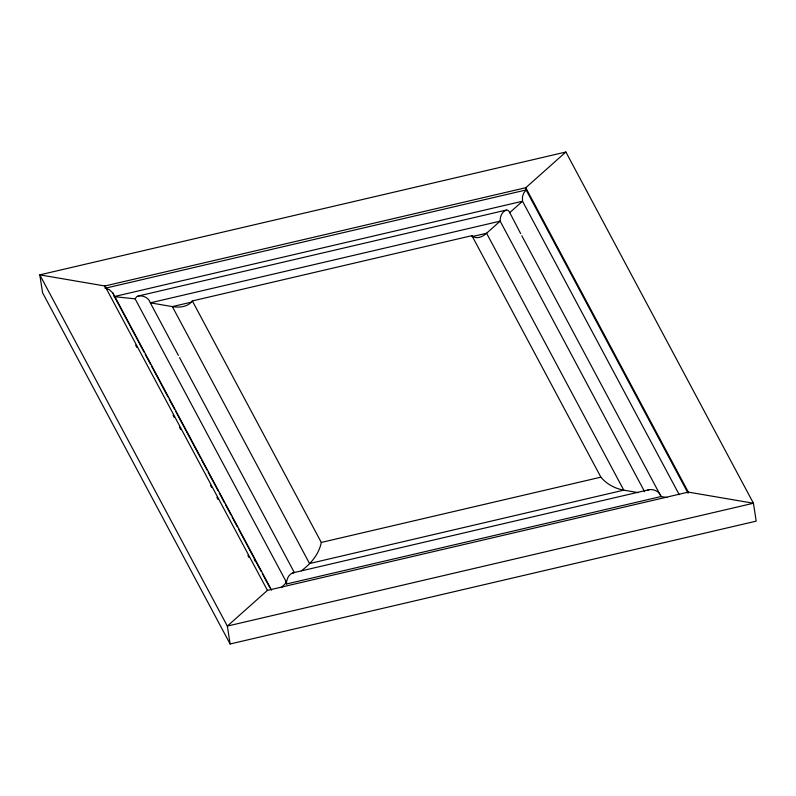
<?xml version="1.0" encoding="UTF-8"?>
<svg xmlns="http://www.w3.org/2000/svg" width="796" height="796" viewBox="0 0 796 796"><rect width="100%" height="100%" fill="white"/><g stroke="black" fill="none" stroke-linecap="round" stroke-linejoin="round"><path stroke-width="1.19" d="M520.664 233.606L509.161 211.487L507.559 210.054C502.455 210.253 499.828 216.651 500.157 221.149L486.585 233.228C482.883 236.76 476.287 239.785 471.928 235.656L192.343 300.938L321.295 542.444C318.977 554.225 310.838 563.807 301.395 570.782M281.336 587.647L286.51 582.383C286.938 578.533 288.948 574.155 292.868 572.861L648.859 489.739C653.735 488.764 659.685 491.55 661.058 496.535L286.57 583.975L286.51 582.383L135.101 298.828L136.683 296.659L138.126 296.042L506.445 210.035M192.343 300.938C187.876 307.097 179.269 307.773 172.344 306.599L150.315 302.838C148.942 297.853 143.001 295.067 138.126 296.042M565.886 152.016L525.778 187.717L104.913 285.993L39.8 274.859L42.576 292.759L230.114 643.984L756.2 521.141L753.424 503.241L565.886 152.016L39.8 274.859L227.338 626.084L230.114 643.984M509.549 212.791L522.534 201.229L522.435 196.662L523.828 192.93L526.126 189.955L525.778 187.717L688.311 492.107L753.424 503.241L227.338 626.084L267.446 590.383L688.311 492.107M647.417 490.356L648.859 489.739M267.446 590.383L104.913 285.993L105.261 288.232L526.126 189.955L688.072 493.251M191.677 302.092L172.344 306.599L309.535 563.538L623.775 490.157L638.462 492.674M472.088 236.611L486.585 233.228L623.775 490.157C615 488.565 606.582 484.097 600.88 477.162L471.928 235.656M321.295 542.444L600.88 477.162M292.868 572.861L293.973 572.881M135.101 298.828L113.977 296.629L522.534 201.229L679.217 494.664M660.789 496.485L666.909 497.53M105.261 288.232L109.331 289.714L113.012 293.157L271.615 590.204M521.828 235.795L661.058 496.535M644.631 491.739L500.157 221.149L150.315 302.838L178.394 355.424M179.568 357.613L294.212 572.324M285.406 581.786L286.57 583.975M114.385 296.56L144.106 352.23M145.27 354.409L150.514 364.23M151.678 366.419L167.996 396.975M169.16 399.154L174.404 408.985M175.568 411.164L200.632 458.098M201.796 460.277L207.04 470.098M208.204 472.287L218.104 490.824M219.268 493.003L224.512 502.813M225.676 504.992L230.91 514.803M232.074 516.982L237.317 526.793M238.482 528.972L261.178 571.488M262.342 573.667L269.914 587.846M254.292 559.409L255.456 561.598M135.658 345.156L136.822 347.355M173.07 415.223L174.234 417.412M179.498 427.263L180.662 429.452M210.482 485.291L211.646 487.48M216.91 497.341L218.084 499.53M247.904 555.389L249.078 557.578M113.012 293.157L113.798 295.475"/></g></svg>
